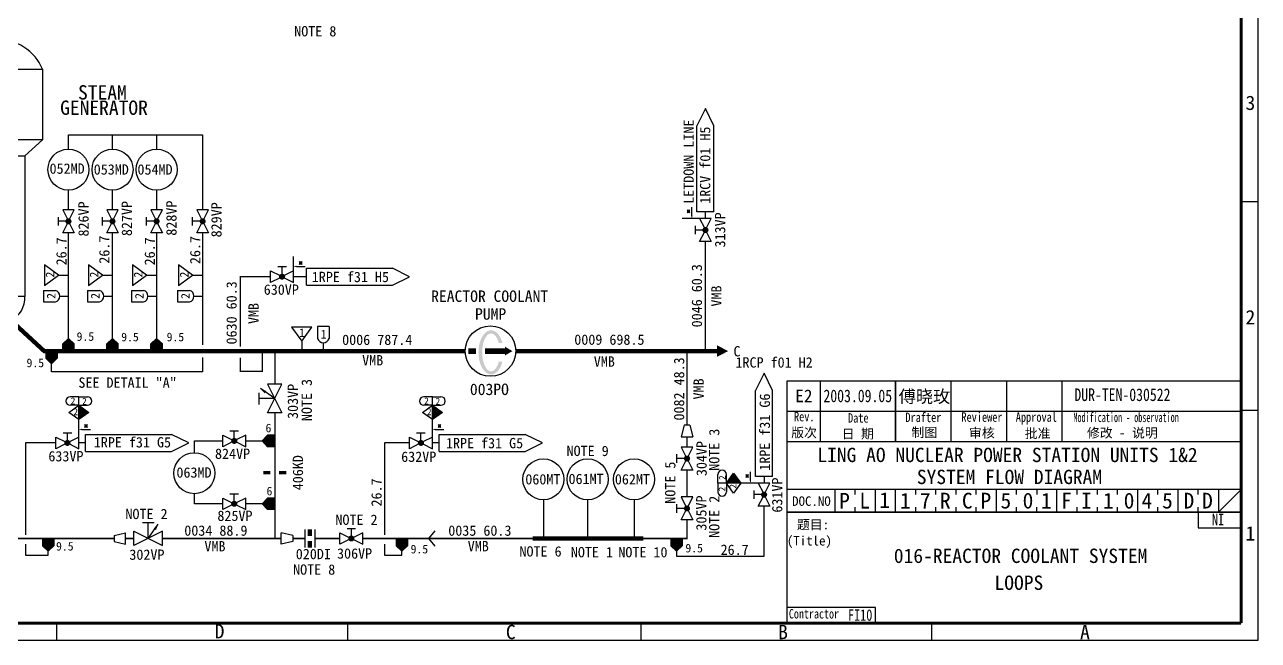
# Model space of a CAD drawing. Extents: x 37 to 457, y 9 to 306.
# Drawn here: x 242.1 to 457.3, y 8.8 to 116.2 of the extents above; entities that cross this region are included whole.
import ezdxf
from ezdxf.enums import TextEntityAlignment as Align

# ---------------------------------------------------------------- set-up
doc = ezdxf.new("R2010")
doc.units = 0
doc.layers.get('0').update_dxf_attribs({"color": 6, "linetype": 'CONTINUOUS'})
for name, color, linetype in [('15', 7, 'CONTINUOUS'), ('16', 1, 'CONTINUOUS'), ('2', 3, 'CONTINUOUS'), ('3', 7, 'CONTINUOUS'), ('4', 7, 'CONTINUOUS')]:
    doc.layers.add(name, color=color, linetype=linetype)
doc.styles.get("Standard").update_dxf_attribs({"font": 'SIMFANG.TTF', "height": 1.8})

# ---------------------------------------------------------------- blocks, each defined once
blk = doc.blocks.new('3110')
blk.add_circle((0, 6.5), 6.5)
blk = doc.blocks.new('1043')
for p, q in [((0, 3), (30, 3)), ((0, 3), (0, -3)), ((30, 3), (36, 0)), ((36, 0), (30, -3)), ((0, -3), (30, -3))]:
    blk.add_line(p, q)
blk = doc.blocks.new('1108A')
blk.add_hatch(color=256).paths.add_polyline_path([(2.945572809000084, 0, 1), (5.054427190999917, 0, 1)])
for p, q in [((0, -2), (0, 2)), ((0, 2), (3.284458247200067, 0.3577708763999663)), ((2.5, 3.5), (5.5, 3.5)), ((4, 0.8), (4, 3.5)), ((8, 2), (4.715541752799933, 0.3577708763999663)), ((8, -2), (8, 2)), ((3.284458247200067, -0.3577708763999663), (0, -2)), ((4.715541752799933, -0.3577708763999663), (8, -2))]:
    blk.add_line(p, q)
blk.add_circle((4, 0), 0.8)
blk = doc.blocks.new('B002AH')
for p, q in [((0, 0), (0, 10)), ((2, 3.207288728422945), (8, 3.207288728422945)), ((6, 4.559179792841725), (4, 6.559179792841725)), ((6, 6.559179792841725), (4, 4.559179792841725)), ((4, 5.559179792841725), (6, 5.559179792841725)), ((5, 4.559179792841725), (5, 6.559179792841725))]:
    blk.add_line(p, q)
blk.add_lwpolyline([(2, 3.207288728422945, 1, 0, 0), (0, 3.207288728422946, 0, 0, 0)], format="xyseb")
blk = doc.blocks.new('C004')
h = blk.add_hatch(color=256)
edge = h.paths.add_edge_path()
edge.add_ellipse((9.012282613608441, -0.440000000001496), major_axis=(0, 7.7), ratio=0.5714285714285715, start_angle=309.6959937576273, end_angle=450)
edge.add_line((4.612282613608441, -0.440000000001496), (5.901012776387634, -0.440000000001496))
edge.add_ellipse((9.012282613608441, -0.440000000001496), major_axis=(0, 6.600000000000001), ratio=0.4714045207910317, start_angle=320.76847951640775, end_angle=450, ccw=False)
edge.add_line((11.70672133066993, 2.859999999998504), (12.98771738639154, 2.859999999998504))
edge = h.paths.add_edge_path()
edge.add_ellipse((9.012282613608441, -0.440000000001496), major_axis=(0, 7.7), ratio=0.5714285714285715, start_angle=90, end_angle=230.3040062423726)
edge.add_line((12.98771738639156, -3.740000000001496), (11.70672133066995, -3.740000000001496))
edge.add_ellipse((9.012282613608441, -0.440000000001496), major_axis=(0, 6.600000000000001), ratio=0.4714045207910317, start_angle=90, end_angle=219.2315204835922, ccw=False)
edge.add_line((5.901012776387634, -0.440000000001496), (4.612282613608441, -0.440000000001496))
blk.add_hatch(color=256).paths.add_polyline_path([(13.85944751015639, 0.4400000000001067), (8.8, 0.4400000000001067), (8.8, 1.067e-13), (13.85944751015639, 1.067e-13)])
for p, q in [((8.8, 0.4400000000017074), (8.8, 1.067e-13)), ((14.29130443390422, 0.4400000000017074), (14.29130443390422, 1.067e-13))]:
    blk.add_line(p, q)
at = {"const_width": 2}
for points in [[(1.071586615102133, 1.047e-13), (3.792170978873328, 1.047e-13)], [(6.895337770205515, 1.047e-13), (14.29130443390422, 1.047e-13)]]:
    blk.add_lwpolyline(points, dxfattribs=at)
blk.add_lwpolyline([(13.90934357883642, 1.047e-13, 3, 0, 0), (16.45988926496677, 1.047e-13, 0, 0, 0)], format="xyseb")
blk.add_circle((8.8, 1.067e-13), 8.8)
blk = doc.blocks.new('D014')
for p, q in [((-10.49467185802368, 46.20609432884299), (-6.636335778798497, 42.19492760256441)), ((10.49467185802419, 46.20609432884163), (6.636335778798525, 42.19492760256361)), ((-6.636335778798497, 42.19492760256441), (6.636335778798525, 42.19492760256361)), ((-6.636335778798497, 42.19492760256441), (-6.636335778798497, 7.112475232790644)), ((6.636335778798525, 42.19492760256361), (6.636335778798525, 7.112475232790587)), ((6.636335778798525, 7.112475232790587), (-6.636335778798497, 7.112475232790644))]:
    blk.add_line(p, q)
blk.add_lwpolyline([(-10.49467185802368, 63.79352050357812), (10.49467185802419, 63.79352050357812), (10.49467185802419, 46.20609432884299), (-10.49467185802368, 46.20609432884299)], close=True)
for centre, radius, start, end in [((2.842e-13, 60.30271188671753), 11.06001275800115, 18.3985054041187, 161.6014945958815), ((2.84e-14, 6.652273182601562), 6.652273182601536, 176.0331285682588, 3.966871431740732)]:
    blk.add_arc(centre, radius, start, end)
blk = doc.blocks.new('2222CA')
blk.add_hatch(color=256).paths.add_polyline_path([(3.986546936616099, -2.505609912548758), (3.986546936616101, -0.0015062229513632), (-0.0134530633838992, -0.0015062229513632), (-0.013453063383901, -2.505609912548754), (1.986546936616101, -4.438822726241263)])
for p, q in [((-0.0134530633838992, -0.0015062229513632), (-0.013453063383901, -2.505609912548754)), ((3.986546842817553, -0.0015062229513632), (-0.0134531571824468, -0.0015062229513632)), ((-0.0134530633839027, -2.505609912548752), (1.986546936616101, -4.438822726241263)), ((3.986546936616104, -2.505609912548752), (1.986546936616101, -4.438822726241263)), ((3.986546936616101, -0.0015062229513632), (3.986546936616099, -2.505609912548758))]:
    blk.add_line(p, q)
blk = doc.blocks.new('2158')
for p, q in [((0, 1), (4, 2)), ((0, -1), (0, 1)), ((4, 2), (4, -2)), ((0, -1), (4, -2))]:
    blk.add_line(p, q)
blk = doc.blocks.new('1135AW')
for p, q in [((7, 5.5), (3, 5.5)), ((5, 0), (5, 5.5)), ((5, 0), (8.5, 5)), ((0, -2.5), (0, 2.5)), ((0, 2.5), (10, -2.5)), ((10, 2.5), (0, -2.5)), ((10, -2.5), (10, 2.5))]:
    blk.add_line(p, q)
blk.add_lwpolyline([(8.5, 5, 0, 1, 0), (7.266778523489933, 3.238255033557046, 1, 1, 0)], format="xyseb")
blk = doc.blocks.new('A035AW')
for p, q in [((0, -3.75), (0, 3.75)), ((2.5, 3.75), (2.5, -3.75))]:
    blk.add_line(p, q)
at = {"const_width": 1}
for points in [[(1.25, 1), (1.25, 3.75)], [(1.25, -1), (1.25, -3.75)]]:
    blk.add_lwpolyline(points, dxfattribs=at)
blk = doc.blocks.new('A036')
at = {"const_width": 1.2}
for points in [[(0, 4), (0, 1.5)], [(0, -4), (0, -1.5)]]:
    blk.add_lwpolyline(points, dxfattribs=at)
blk = doc.blocks.new('2222A')
for p, q in [((0, 3), (-3, 3)), ((0, 0), (-3, 0)), ((0, 0), (0, 3)), ((0, 3), (3, 3)), ((0, 0), (3, 0))]:
    blk.add_line(p, q)
for centre, start, end in [((-3, 1.5), 90, 270), ((3, 1.5), 270, 90)]:
    blk.add_arc(centre, 1.5, start, end)
blk = doc.blocks.new('2221A')
for p, q in [((-3.5, 2.5), (0, 5)), ((0, 0), (0, 5)), ((0, 5), (3.5, 2.5)), ((0, 0), (-3.5, 2.5)), ((3.5, 2.5), (0, 0))]:
    blk.add_line(p, q)
blk = doc.blocks.new('2181')
for p, q in [((0, -2.5), (0, 0)), ((0, -2.5), (-3, -6)), ((3, -6), (0, -2.5)), ((-3, -6), (3, -6))]:
    blk.add_line(p, q)
blk = doc.blocks.new('2222DL')
for p, q in [((-0.0134531571824468, -0.0015062229513632), (-0.0134531571824503, -4.220151141705169)), ((3.986546842817553, -0.0015062229513632), (-0.0134531571824468, -0.0015062229513632)), ((3.986546842817553, -0.0015062229513632), (3.98654684281755, -4.22015114170517)), ((1.98654684281755, -5.720151141705171), (1.98654684281755, -8.751506222951363))]:
    blk.add_line(p, q)
blk.add_arc((1.98654684281755, -3.636817808371838), 2.083333333333333, 196.2602047083119, 343.7397952916881)
blk = doc.blocks.new('2180')
for p, q in [((-6, 0), (0, 5)), ((0, 5), (6, 0))]:
    blk.add_line(p, q)

msp = doc.modelspace()

# ---------------------------------------------------------------- hatches: boundary and pattern name
at = {"layer": '4'}
for points in [[(251.5527653077122, 47.27406317719809), (253.3027653077122, 48.52406317719806), (251.5527653077122, 49.77406317719806)], [(313.2145759856573, 47.27406317719807), (314.9645759856574, 48.52406317719807), (313.2145759856573, 49.77406317719804)], [(367.0052573565204, 36.18972683610252), (365.7552573565204, 37.93972683610249), (364.5052573565204, 36.18972683610252)]]:
    msp.add_hatch(color=256, dxfattribs=at).paths.add_polyline_path(points)

# ---------------------------------------------------------------- linework, layer by layer
for p, q in [((457.2896528233173, 8.781208356870934), (457.2896528233173, 305.7812083568709)), ((454.2896528233173, 85.33998345320038), (457.2896528233173, 85.33998345320038)), ((375.0896528233173, 54.02120835687253), (454.2896528233173, 54.02120835687253)), ((375.0896528233173, 11.78120835687093), (375.0896528233173, 54.02120835687253)), ((375.0896528233173, 43.46120835687414), (375.0896528233173, 54.02120835687253)), ((380.9333914282741, 43.46120835687414), (380.9333914282741, 54.02120835687253)), ((394.0279699758433, 43.46120835687414), (394.0279699758433, 54.02120835687253)), ((394.0371300332375, 43.46120835687414), (394.0371300332375, 54.02120835687253)), ((403.7171300332407, 43.46120835687414), (403.7171300332407, 54.02120835687253)), ((413.3971300332598, 43.46120835687414), (413.3971300332598, 54.02120835687253)), ((423.077130033247, 43.46120835687414), (423.077130033247, 54.02120835687253)), ((375.0896528233173, 48.74120835686934), (454.2896528233173, 48.74120835686934)), ((454.2896528233173, 48.92127215915366), (457.2896528233173, 48.92127215915366)), ((375.0896528233173, 43.46120835687414), (454.2896528233173, 43.46120835687414)), ((454.2896528233173, 35.10120835687574), (375.0896528233173, 35.10120835687574)), ((383.4496528233237, 31.14120835686933), (383.4496528233237, 35.10120835687574)), ((386.9696528233205, 34.22120835687254), (386.9696528233205, 35.10120835687574)), ((390.4896528233173, 31.14120835686933), (390.4896528233173, 35.10120835687574)), ((397.5296528233269, 34.22120835687254), (397.5296528233269, 35.10120835687574)), ((401.0496528233237, 34.22120835687254), (401.0496528233237, 35.10120835687574)), ((404.5696528233205, 34.22120835687254), (404.5696528233205, 35.10120835687574)), ((408.0896528233173, 34.22120835687254), (408.0896528233173, 35.10120835687574)), ((415.1296528233269, 34.22120835687254), (415.1296528233269, 35.10120835687574)), ((418.6496528233237, 35.10120835687574), (418.6496528233237, 34.22120835687254)), ((425.6896528233173, 34.22120835687254), (425.6896528233173, 35.10120835687574)), ((429.2096528233141, 34.22120835687254), (429.2096528233141, 35.10120835687574)), ((432.7296528233269, 34.22120835687254), (432.7296528233269, 35.10120835687574)), ((439.7696528233205, 34.22120835687254), (439.7696528233205, 35.10120835687574)), ((446.8096528233141, 34.22120835687254), (446.8096528233141, 35.10120835687574)), ((450.3296528233269, 35.10120835687574), (450.3296528233269, 31.14120835686933)), ((454.2896528233173, 35.10120835687574), (450.3296528233269, 31.14120835686933)), ((454.2896528233173, 31.14120835686933), (375.0896528233173, 31.14120835686933)), ((375.0896528233173, 31.14120835686933), (454.2896528233173, 31.14120835686933)), ((386.9696528233205, 31.14120835686933), (386.9696528233205, 32.02120835687253)), ((397.5296528233269, 31.14120835686933), (397.5296528233269, 32.02120835687253)), ((401.0496528233237, 31.14120835686933), (401.0496528233237, 32.02120835687253)), ((404.5696528233205, 31.14120835686933), (404.5696528233205, 32.02120835687253)), ((408.0896528233173, 31.14120835686933), (408.0896528233173, 32.02120835687253)), ((415.1296528233269, 31.14120835686933), (415.1296528233269, 32.02120835687253)), ((418.6496528233237, 31.14120835686933), (418.6496528233237, 32.02120835687253)), ((425.6896528233173, 31.14120835686933), (425.6896528233173, 32.02120835687253)), ((429.2096528233141, 31.14120835686933), (429.2096528233141, 32.02120835687253)), ((432.7296528233269, 31.14120835686933), (432.7296528233269, 32.02120835687253)), ((439.7696528233205, 31.14120835686933), (439.7696528233205, 32.02120835687253)), ((446.8096528233141, 31.14120835686933), (446.8096528233141, 32.02120835687253)), ((446.8096528233141, 28.39120835686933), (454.2896528233173, 28.39120835686933)), ((390.4896528233173, 14.53120835687093), (375.0896528233173, 14.53120835687093)), ((247.6319885000078, 11.78120835687093), (247.6319885000078, 8.781208356870934)), ((298.4319462521698, 11.78120835687093), (298.4319462521698, 8.781208356870934)), ((349.5996220839054, 11.78120835687093), (349.5996220839054, 8.781208356870934)), ((454.2896528233173, 11.78120835687093), (382.2896528233173, 11.78120835687093)), ((400.2771890413302, 11.78120835687093), (400.2771890413302, 8.781208356870934)), ((37.28965282331728, 8.781208356870934), (457.2896528233173, 8.781208356870934))]:
    msp.add_line(p, q)
at = {"ltscale": 0.05}
for p, q in [((394.0096528233141, 31.14120835686933), (394.0096528233141, 35.10120835687574)), ((411.6096528233141, 31.14120835686933), (411.6096528233141, 35.10120835687574)), ((422.1696528233205, 31.14120835686933), (422.1696528233205, 35.10120835687574)), ((436.2496528233237, 31.14120835686933), (436.2496528233237, 35.10120835687574)), ((443.2896528233173, 31.14120835686933), (443.2896528233173, 35.10120835687574)), ((446.8096528233141, 31.14120835686933), (446.8096528233141, 28.39120835686933)), ((390.4896528233173, 11.78120835687093), (390.4896528233173, 14.53120835687093))]:
    msp.add_line(p, q, dxfattribs=at)
at = {"const_width": 0.5}
for points in [[(454.2896528233173, 302.7812083568709), (454.2896528233173, 11.78120835687093)], [(454.2896528233173, 11.78120835687093), (40.28965282331728, 11.78120835687093)]]:
    msp.add_lwpolyline(points, dxfattribs=at)
at = {"layer": '15', "const_width": 0.75}
msp.add_lwpolyline([(330.7001909074054, 26.5440048720087), (350.0418841433693, 26.5440048720087)], dxfattribs=at)
at = {"layer": '2'}
for points in [[(239.7175424991871, 64.56955817576056, 0.75, 0.75, 0), (245.4998497340726, 59.23260890007879, 0.75, 0.75, 0), (318.9485501526653, 59.23260890007879, 0, 0, 0)], [(364.8076065416392, 59.23260890007884, 0, 2, 0), (362.8890875838247, 59.23260890007884, 2, 2, 0)]]:
    msp.add_lwpolyline(points, format="xyseb", dxfattribs=at)
at = {"layer": '2', "const_width": 0.75}
msp.add_lwpolyline([(327.7485501526654, 59.23260890007884), (362.8890875838247, 59.23260890007884)], dxfattribs=at)
at = {"layer": '3', "const_width": 0.25}
for points in [[(360.8397116787341, 83.53406352007107), (360.8397116787341, 82.35078659342582)], [(360.8397116787342, 59.23260890007886), (360.8397116787341, 78.35078659342582)], [(291.2367286923898, 72.21156042374946), (289.0025119105469, 72.21156042374946)], [(357.6264405795926, 46.30309562364744), (357.6264405795926, 59.23260890007887)], [(357.6264405795926, 42.47674158504935), (357.6264405795926, 44.30309562364744)], [(357.6264405795926, 33.78251277873596), (357.6264405795926, 38.47674158504935)], [(183.2332995752997, 26.54400487200866), (257.689930879511, 26.54400487200874)], [(259.6899308795109, 26.54400487200877), (261.1606794931829, 26.54400487200874)], [(266.1606794931829, 26.54400487200874), (286.8459511573433, 26.54400487200874)], [(288.8459511573432, 26.54400487200871), (290.9445436756689, 26.54400487200871)], [(292.7606335590426, 26.54400487200871), (297.0788892302353, 26.54400487200871)]]:
    msp.add_lwpolyline(points, dxfattribs=at)
at = {"layer": '3'}
for points in [[(285.0025119105469, 72.21156042374946, 0.25, 0.25, 0), (279.7014254742969, 72.21156042374946, 0.25, 0.25, 0), (279.7014254742969, 60.00959631786475, 0, 0, 0)], [(279.7014254742969, 58.08891676318581, 0.25, 0.25, 0), (279.7014254742969, 55.71631268996612, 0.25, 0.25, 0), (283.5465260947483, 55.71631268996612, 0.25, 0.25, 0), (283.5465260947483, 59.23260890007882, 0, 0, 0)], [(301.0788892302353, 26.54400487200868, 0.25, 0.25, 0), (357.6264405795926, 26.54400487200871, 0.25, 0.25, 0), (357.6264405795926, 29.78251277873593, 0, 0, 0)]]:
    msp.add_lwpolyline(points, format="xyseb", dxfattribs=at)
at = {"layer": '4'}
for p, q in [((249.7322517707942, 96.95443097178236), (273.1421337863412, 96.95443097178236)), ((249.7322517707942, 94.46077003976563), (249.7322517707942, 96.95443097178236)), ((257.4224543684357, 94.46077003976563), (257.4224543684356, 96.95443097178236)), ((265.1126583228156, 96.95443097178236), (265.1126583228157, 94.46077003976563)), ((273.1421337863412, 96.95443097178236), (273.1421337863412, 83.8717228058319)), ((249.7322517707941, 83.87172280583184), (249.7322517707941, 87.31077003976566)), ((257.4224543684356, 83.87172280583184), (257.4224543684356, 87.31077003976566)), ((265.1126583228156, 87.31077003976566), (265.1126583228156, 83.87172280583184)), ((359.8397116787341, 82.35078659342582), (359.2743722754599, 82.35078659342582)), ((249.7322517707942, 59.23260890007879), (249.7322517707941, 79.87172280583184)), ((257.4224543684356, 59.23260890007879), (257.4224543684356, 79.87172280583184)), ((265.1126583228156, 79.87172280583184), (265.1126583228157, 59.23260890007879)), ((273.1421337863412, 79.87172280583184), (273.1421337863412, 60.33256672289338)), ((246.7918801494388, 55.60333191121163), (246.7918801494388, 59.23260890007879)), ((273.1421337863412, 58.11808656133735), (273.1421337863412, 55.60333191121163)), ((285.717111305989, 59.23260890007879), (285.717111305989, 53.43499347949299)), ((273.1421337863412, 55.60333191121163), (246.7918801494388, 55.60333191121163)), ((285.717111305989, 48.43499347949296), (285.717111305989, 26.54400487200871)), ((242.2516788714622, 43.20872377392379), (242.2516788714623, 27.16540126044254)), ((247.5527653077122, 43.20872377392379), (242.2516788714622, 43.20872377392379)), ((251.5527653077122, 44.20872377392379), (251.5527653077122, 44.77406317719806)), ((252.7360422343575, 43.20872377392379), (251.5527653077122, 43.20872377392379)), ((271.6938002877198, 43.55839463850839), (276.650998356381, 43.55839463850839)), ((271.6938002877198, 41.50989599747922), (271.6938002877198, 43.55839463850839)), ((280.6509983563811, 43.55839463850836), (285.717111305989, 43.55839463850839)), ((304.8364201116422, 43.20872377392379), (304.8364201116422, 27.16540126044254)), ((309.2145759856573, 43.20872377392379), (304.8364201116422, 43.20872377392379)), ((313.2145759856573, 44.20872377392379), (313.2145759856573, 44.77406317719806)), ((314.3978529123026, 43.20872377392379), (313.2145759856573, 43.20872377392379)), ((371.0705967597946, 37.37300376274777), (371.0705967597946, 36.18972683610252)), ((370.0705967597946, 36.18972683610252), (369.5052573565204, 36.18972683610252)), ((271.6938002877198, 32.59922330949144), (271.6938002877198, 34.35989599747927)), ((276.650998356381, 32.59922330949144), (271.6938002877198, 32.59922330949144)), ((285.717111305989, 32.59922330949144), (280.6509983563811, 32.59922330949141)), ((332.5771127800447, 33.28959372089139), (332.5771127800447, 26.54400487200871)), ((340.2903352272463, 33.28959372089139), (340.2903352272463, 26.54400487200871)), ((348.389218022935, 33.28959372089139), (348.389218022935, 26.54400487200871)), ((371.0705967597946, 23.43565379334291), (371.0705967597946, 32.18972683610252)), ((246.2098704472082, 23.66298589087103), (246.2098704472082, 26.54400487200871)), ((307.8716811251534, 23.66298589087103), (307.8716811251534, 26.54400487200871)), ((355.7908857122852, 26.54400487200871), (355.7908857122852, 23.43565379334291)), ((242.2516788714622, 25.58366544554985), (242.2516788714622, 23.66298589087103)), ((304.8364201116422, 25.58366544554985), (304.8364201116422, 23.66298589087103)), ((242.2516788714622, 23.66298589087103), (246.2098704472082, 23.66298589087103)), ((304.8364201116422, 23.66298589087102), (307.8716811251534, 23.66298589087103)), ((355.7908857122852, 23.43565379334291), (371.0705967597947, 23.43565379334291))]:
    msp.add_line(p, q, dxfattribs=at)

# ---------------------------------------------------------------- block references
at = {"layer": '16'}
for name, p, xscale, yscale, zscale in [('D014', (236.7902809025904, 63.7574452622988), 0.8, 0.7, 0.8), ('3110', (249.7322517707942, 87.31077003976566), 0.55, 0.55, 0.55), ('3110', (257.4224543684356, 87.31077003976566), 0.55, 0.55, 0.55), ('3110', (265.1126583228156, 87.31077003976566), 0.55, 0.55, 0.55), ('B002AH', (289.0025119105469, 73.21156042374946), 0.25, 0.25, 0.25), ('1108A', (285.0025119105469, 72.21156042374946), 0.5, 0.5, 0.5), ('2222DL', (293.1935498172411, 63.53600336056505), 0.5, 0.5, 0.5), ('C004', (318.9485501526653, 59.23260890007876), 0.5, 0.5, 0.5), ('2222CA', (247.7851535708476, 59.23336201155448), -0.5, 0.5, 0.5), ('2222A', (251.5527653077122, 49.77406317719806), 0.5, 0.5, 0.5), ('2221A', (251.5527653077122, 47.27406317719806), 0.5, 0.5, 0.5), ('2222A', (313.2145759856573, 49.77406317719806), 0.5, 0.5, 0.5), ('2221A', (313.2145759856573, 47.27406317719806), 0.5, 0.5, 0.5), ('B002AH', (251.5527653077122, 44.77406317719806), 0.25, 0.25, 0.25), ('1108A', (276.650998356381, 43.55839463850839), 0.5, 0.5, 0.5), ('B002AH', (313.2145759856573, 44.77406317719806), 0.25, 0.25, 0.25), ('1108A', (247.5527653077122, 43.20872377392379), 0.5, 0.5, 0.5), ('1108A', (309.2145759856573, 43.20872377392379), 0.5, 0.5, 0.5), ('3110', (271.6938002877198, 34.35989599747927), 0.55, 0.55, 0.55), ('3110', (332.5771127800447, 33.28959372089139), 0.55, 0.55, 0.55), ('3110', (340.2903352272463, 33.28959372089139), 0.55, 0.55, 0.55), ('3110', (348.389218022935, 33.28959372089139), 0.55, 0.55, 0.55), ('1108A', (276.650998356381, 32.59922330949144), 0.5, 0.5, 0.5), ('1135AW', (261.1606794931829, 26.54400487200877), 0.5, 0.5, 0.5), ('A035AW', (290.9445436756689, 26.54400487200874), 0.7264359533494371, -0.4205983964939435, 0.7264359533494371), ('1108A', (297.0788892302353, 26.54400487200868), 0.5, 0.5, 0.5), ('2222CA', (247.203143868617, 26.5447579834844), -0.5, 0.5, 0.5), ('2222CA', (308.8649545465622, 26.5447579834844), -0.5, 0.5, 0.5), ('2222CA', (356.784159133694, 26.54475798348443), -0.5, 0.5, 0.5)]:
    msp.add_blockref(name, p, dxfattribs=dict(at, xscale=xscale, yscale=yscale, zscale=zscale))
for name, p, xscale, yscale, zscale, rotation in [('1043', (360.8397116787341, 83.53406352007107), -0.5, 0.5, 0.5, 270), ('B002AH', (359.2743722754599, 82.35078659342582), 0.25, 0.25, 0.25, 90), ('1108A', (249.7322517707941, 79.87172280583184), 0.5, 0.5, 0.5, 90), ('1108A', (257.4224543684356, 79.87172280583184), 0.5, 0.5, 0.5, 90), ('1108A', (265.1126583228156, 79.87172280583184), 0.5, 0.5, 0.5, 90), ('1108A', (273.1421337863412, 79.87172280583184), 0.5, 0.5, 0.5, 90), ('1108A', (360.8397116787341, 78.35078659342582), 0.5, 0.5, 0.5, 90), ('2181', (249.732251770794, 72.50275233496643), 0.6, 0.7, 0.6, 270), ('2181', (257.4224543684355, 72.50275233496643), 0.6, 0.7, 0.6, 270), ('2181', (265.1126583228156, 72.50275233496649), 0.6, 0.7, 0.6, 270), ('2181', (273.1421337863412, 72.50275233496654), 0.6, 0.7, 0.6, 270), ('1043', (291.2367286923898, 72.21156042374946), -0.5, 0.5, 0.5, 180), ('2222DL', (245.3564986593183, 67.81766641193084), 0.5, 0.5, 0.5, 90), ('2222DL', (253.0467012569599, 67.81766641193087), 0.5, 0.5, 0.5, 90), ('2222DL', (260.7369052113399, 67.8176664119309), 0.5, 0.5, 0.5, 90), ('2222DL', (268.7663806748656, 67.81766641193096), 0.5, 0.5, 0.5, 90), ('2181', (290.4148447891477, 59.23260890007882), 0.6, 0.7, 0.6, 180), ('2222CA', (250.725525192203, 59.2318557886031), 0.5, 0.5, 0.5, 180), ('2222CA', (258.4157277898444, 59.2318557886031), 0.5, 0.5, 0.5, 180), ('2222CA', (266.1059317442244, 59.2318557886031), 0.5, 0.5, 0.5, 180), ('1043', (371.0705967597946, 37.37300376274777), -0.5, 0.5, 0.5, 270), ('1135AW', (285.717111305989, 48.43499347949296), 0.5, 0.5, 0.5, 90), ('2158', (357.6264405795926, 46.30309562364744), -0.5, 0.5, 0.5, 89.99999999999999), ('1043', (252.7360422343575, 43.20872377392379), -0.5, 0.5, 0.5, 180), ('2222CA', (285.7178644174646, 44.55166805991718), 0.5, 0.5, 0.5, 270), ('1043', (314.3978529123026, 43.20872377392379), -0.5, 0.5, 0.5, 180), ('1108A', (357.6264405795926, 38.47674158504935), 0.5, 0.5, 0.5, 90), ('A036', (285.717111305989, 38.0172931269563), 0.5, 0.5, 0.5, 90), ('2222A', (364.5052573565204, 36.18972683610252), 0.5, 0.5, 0.5, 90), ('2221A', (367.0052573565204, 36.18972683610252), 0.5, 0.5, 0.5, 90), ('B002AH', (369.5052573565204, 36.18972683610252), 0.25, 0.25, 0.25, 90), ('1108A', (371.0705967597946, 32.18972683610252), 0.5, 0.5, 0.5, 90), ('2222CA', (285.7178644174646, 33.59249673090022), 0.5, 0.5, 0.5, 270), ('1108A', (357.6264405795926, 29.78251277873596), 0.5, 0.5, 0.5, 90), ('2158', (257.6899308795109, 26.54400487200868), -0.5, 0.5, 0.5, 180), ('2158', (288.8459511573433, 26.54400487200868), 0.5, 0.5, 0.5, 180), ('2180', (313.7223742318643, 26.54400487200868), 0.22, 0.22, 0.22, 90)]:
    msp.add_blockref(name, p, dxfattribs=dict(at, xscale=xscale, yscale=yscale, zscale=zscale, rotation=rotation))

# ---------------------------------------------------------------- texts
for s, p in [('3', (455.9068791365058, 102.522360912082)), ('2', (455.9068791365058, 65.1461048645466)), ('1', (455.9068791365058, 27.44021429739939)), ('D', (276.1002474939796, 10.35356406304288)), ('C', (326.8848537982826, 10.23330159285194)), ('B', (374.3836026633739, 10.23330159285194)), ('A', (427.0447221278461, 10.23330159285194))]:
    msp.add_text(s, height=2.5).set_placement(p, align=Align.MIDDLE)
at = {"ltscale": 0.05}
for s, height, p in [('E2', 2.2, (378.0212517460134, 51.42298135959734)), ('傅晓玫', 2.2, (399.05884861929, 51.32182107718634)), ('P', 2.75, (385.1026628500836, 33.12120835687254)), ('L', 2.75, (388.6348342738852, 33.14888516531662)), ('1', 2.75, (392.1245219773317, 33.24068578606618)), ('1', 2.75, (395.7060423280428, 33.14888516531662)), ('7', 2.75, (399.1957300314893, 33.14888516531662)), ('R', 2.75, (402.685416557245, 33.14888516531662)), ('C', 2.75, (406.5158290786499, 33.14888516531662)), ('P', 2.75, (409.7566246114026, 33.14888516531662)), ('5', 2.75, (413.2463111371583, 33.14888516531662)), ('0', 2.75, (417.1093370966459, 33.14888516531662)), ('1', 2.75, (420.3175191913159, 33.14888516531662)), ('F', 2.75, (423.8072068947625, 33.14888516531662)), ('I', 2.75, (427.2968934205181, 33.14888516531662)), ('1', 2.75, (431.1273071195981, 33.14888516531662)), ('0', 2.75, (434.7414397307166, 33.14888516531662)), ('4', 2.75, (437.8577880004315, 33.14888516531662)), ('5', 2.75, (441.4393095288334, 33.14888516531662)), ('D', 2.75, (445.1778882252829, 33.14888516531662)), ('D', 2.75, (448.4186837580356, 33.14888516531662))]:
    msp.add_text(s, height=height, dxfattribs=at).set_placement(p, align=Align.MIDDLE_CENTER)
at = {"ltscale": 0.05, "width": 0.8}
msp.add_text('2003.09.05', height=2.2, dxfattribs=at).set_placement((387.4199441779997, 51.42298219223101), align=Align.MIDDLE_CENTER)
at = {"ltscale": 0.05}
for s, height, width, p in [('DUR-TEN-030522', 2.2, 0.8, (425.2015354340658, 50.52599831929709)), ('NI', 2, 0.78, (449.1981670837716, 28.85269813195589)), ('Contractor', 1.65, 0.78, (375.4004206514275, 12.5925666886563)), ('FI10', 2, 0.78, (385.7099421664594, 12.19343718096009))]:
    msp.add_text(s, height=height, dxfattribs=dict(at, width=width)).set_placement(p)
for s, width, p in [('Rev.', 0.8, (376.2905242817777, 46.98854585355819)), ('Date', 0.8, (385.7179440069488, 46.75580188339243)), ('Drafter', 0.8, (395.7241068882514, 46.85047229171121)), ('Reviewer', 0.8, (405.4921366022488, 46.90105653835142)), ('Approval', 0.8, (414.9799499121024, 46.90105653835142)), ('Modification - observation', 0.6, (425.0314703194973, 46.85047229171121))]:
    msp.add_text(s, height=1.65, dxfattribs=dict(width=width)).set_placement(p)
for s, p in [('版次', (375.8077370291964, 44.191987047608)), ('日 期', (384.5973032967547, 43.98614531742949)), ('制图', (396.7799509467363, 44.22730849043671)), ('审核', (406.8121599847548, 44.1374710595899)), ('批准', (416.55672712974, 44.0519432051982)), ('修改 - 说明', (427.3808793511906, 44.15242542186113)), ('DOC.NO', (375.9711451883729, 32.23722891440136)), ('题目:', (376.7991551612369, 28.14251013014453)), ('(Title)', (375.0547315152183, 25.32682377938342))]:
    msp.add_text(s, height=1.65).set_placement(p)
for s, p in [('LING AO NUCLEAR POWER STATION UNITS 1&2', (413.5362032858467, 41.12544026442004)), ('SYSTEM FLOW DIAGRAM', (413.8757518986346, 37.28587734365108)), ('016-REACTOR COOLANT SYSTEM', (415.8177471210091, 23.52249857009457)), ('LOOPS', (415.5246562148824, 18.82732815705168))]:
    msp.add_text(s, height=2.5).set_placement(p, align=Align.MIDDLE_CENTER)
at = {"layer": '15'}
for s, height, p in [('NOTE 8', 1.8, (289.1177803229996, 114.1261363984535)), ('STEAM', 2.5, (251.4088758820767, 103.112833996827)), ('GENERATOR', 2.5, (248.2832144398176, 100.4405427748076)), ('052MD', 1.8, (246.4390382619135, 90.16895213443627)), ('053MD', 1.8, (254.1419419554443, 90.02096256120399)), ('054MD', 1.8, (261.770777230877, 90.0209632545326)), ('1RPE f31 H5', 1.8, (292.1804799888321, 71.26897083403071)), ('630VP', 1.8, (283.80087107799, 69.05983916025934)), ('REACTOR COOLANT', 2, (313.0041836551461, 67.8112461222928)), ('PUMP', 2, (320.6551991089138, 64.71222466740261)), ('9.5', 1.5, (251.1578303565032, 61.01936263296807)), ('9.5', 1.5, (258.934799787263, 60.94536853968032)), ('9.5', 1.5, (266.859902032915, 60.94536853968032)), ('1', 1.5, (289.9746161971154, 61.69925139702485)), ('1', 1.5, (293.7167622998372, 61.4279758959579)), ('0006 787.4', 1.8, (297.4759235073739, 60.30901534406769)), ('0009 698.5', 1.8, (337.9696827560763, 60.33259059170939)), ('VMB', 1.8, (300.9674283372535, 56.7352033269832)), ('VMB', 1.8, (341.3707859670951, 56.51042097753214)), ('C', 1.8, (365.7351589390848, 58.30441016494376)), ('1RCP f01 H2', 1.8, (366.0878944155434, 56.35886394530655)), ('9.5', 1.5, (242.4179969587258, 56.43171706254452)), ('SEE DETAIL "A"', 1.8, (251.4730768443289, 52.83442647577272)), ('003PO', 2, (319.7605699867722, 51.56584838737365)), ('2', 1.2, (250.1219702483497, 49.94384992469179)), ('2', 1.2, (252.110153292286, 49.87977700249212)), ('2', 1.2, (311.7837809262949, 49.94384992469179)), ('2', 1.2, (313.7719639702311, 49.87977700249212)), ('2', 1.2, (250.6029831615015, 48.05371119937809)), ('2', 1.2, (312.2647938394466, 48.05371119937809)), ('6', 1.5, (284.1059125358743, 45.0686672417811)), ('1RPE f31 G5', 1.8, (254.1586290310531, 42.42683828909423)), ('1RPE f31 G5', 1.8, (315.5810681149428, 42.28213925273542)), ('633VP', 1.8, (246.2291006689532, 39.99706869934448)), ('824VP', 1.8, (275.2971874800592, 40.4307505046736)), ('632VP', 1.8, (307.7739201300622, 39.90836356278237)), ('NOTE 9', 1.8, (336.6264314784985, 40.92569550609903)), ('063MD', 1.8, (268.5716083665802, 37.16042276920462)), ('060MT', 1.8, (329.4302738838967, 35.97467579620979)), ('061MT', 1.8, (336.965873860828, 36.04249787954234)), ('062MT', 1.8, (345.0445765558336, 35.97467579620979)), ('6', 1.5, (284.284467864062, 34.06847804669019)), ('NOTE 2', 1.8, (259.6777723889425, 29.92289315604057)), ('825VP', 1.8, (275.7138174727872, 29.60894154922323)), ('NOTE 2', 1.8, (296.3047800655199, 28.91275588215831)), ('0034 88.9', 1.8, (269.9405303152951, 27.02635272198143)), ('0035 60.3', 1.8, (315.9883981694773, 27.02214623641555)), ('9.5', 1.5, (247.570802105537, 24.44452112842248)), ('VMB', 1.8, (273.4521175426985, 24.29104066188381)), ('VMB', 1.8, (319.3828112692934, 24.30925874314278)), ('302VP', 1.8, (260.3580659508114, 22.83044737653097)), ('020DI', 1.8, (289.3899328671448, 22.93816704612186)), ('306VP', 1.8, (296.5851146250491, 23.03151956335466)), ('9.5', 1.5, (309.4172770856599, 23.94488853327562)), ('NOTE 6', 1.8, (328.4119507582129, 23.39562379145298)), ('NOTE 1', 1.8, (337.3732025749275, 23.25997823813111)), ('NOTE 10', 1.8, (345.6555723078529, 23.25997893145939)), ('9.5', 1.5, (357.3517201072732, 24.11561165339867)), ('26.7', 1.8, (363.4922398441115, 23.6895700851079)), ('NOTE 8', 1.8, (288.9227135161912, 20.23093017980204))]:
    msp.add_text(s, height=height, dxfattribs=at).set_placement(p)
for s, height, p in [('LETDOWN LINE', 1.8, (358.8210503204075, 84.92254884723002)), ('1RCV f01 H5', 1.8, (361.6907541515432, 84.9225488472299)), ('826VP', 1.8, (253.2531464065255, 79.21779790138453)), ('827VP', 1.8, (260.8079159447293, 79.29179199467217)), ('828VP', 1.8, (268.5848840350541, 79.36578608795992)), ('829VP', 1.8, (276.4359205434773, 79.06980902148052)), ('313VP', 1.8, (364.2966724339503, 77.3129410491074)), ('26.7', 1.8, (249.4016932193249, 74.18618638457758)), ('26.7', 1.8, (256.8823970203, 74.48216345105698)), ('26.7', 1.8, (264.8074992659519, 74.18618638457747)), ('26.7', 1.8, (272.7326015116041, 74.40816935776911)), ('0046 60.3', 1.8, (360.2388123596418, 63.37447229151178)), ('2', 1.5, (247.265609273848, 72.06252374293422)), ('2', 1.5, (254.9558118714895, 72.06252374293422)), ('2', 1.5, (262.6460158258696, 72.06252374293422)), ('2', 1.5, (270.6754912893952, 72.06252374293427)), ('0630 60.3', 1.8, (279.0803615880279, 60.39306145880926)), ('2', 1.5, (247.4645261239255, 68.34087889452695)), ('2', 1.5, (255.154728721567, 68.34087889452698)), ('2', 1.5, (262.8449326759471, 68.34087889452701)), ('2', 1.5, (270.8744081394727, 68.34087889452707)), ('VMB', 1.8, (363.6477557751136, 66.99483036689605)), ('VMB', 1.8, (282.9326525471181, 63.95790472436295)), ('0082 48.3', 1.8, (357.1439328701981, 47.12015127686561)), ('NOTE 3', 1.8, (292.1932489728667, 47.0232295047183)), ('VMB', 1.8, (360.5617177950855, 50.79069454620469)), ('303VP', 1.8, (289.7637078117336, 47.39664165363479)), ('1RPE f31 G6', 1.8, (372.097658439028, 38.35483912126938)), ('NOTE 3', 1.8, (363.2750639020239, 38.35483912126926)), ('304VP', 1.8, (361.0700429264728, 37.42851416500355)), ('406KD', 1.8, (290.6529390020351, 34.96038548484921)), ('NOTE 5', 1.8, (355.6059284476069, 32.60869993297547)), ('26.7', 1.8, (304.3592959509601, 32.12887919858679)), ('2', 1.2, (364.3995435312263, 36.7471148206763)), ('631VP', 1.8, (374.2492590575839, 31.05521501118471)), ('2', 1.2, (364.3354706090266, 34.75893177674004)), ('2', 1.2, (366.2256093343403, 35.23994468989179)), ('305VP', 1.8, (361.0215191786185, 27.92315361061844)), ('NOTE 2', 1.8, (363.2816709062556, 26.658787350176))]:
    msp.add_text(s, height=height, rotation=90, dxfattribs=at).set_placement(p)

doc.saveas('drawing.dxf')
